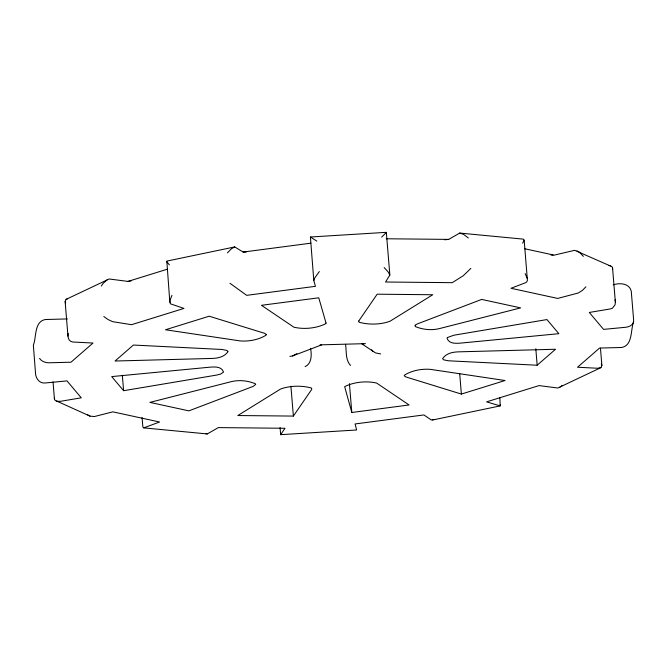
<?xml version="1.0" encoding="UTF-8"?>
<svg xmlns="http://www.w3.org/2000/svg" width="667" height="667" viewBox="0 0 667 667"><rect width="100%" height="100%" fill="white"/><g stroke="black" fill="none" stroke-linecap="round" stroke-linejoin="round"><path stroke-width="1" d="M103.81 316.508L108.129 319.593L112.665 321.677L131.549 324.687L183.967 308.421L170.335 303.785L169.96 300.4L171.944 295.356M39.561 358.387C41.596 361.497 45.473 362.806 49.05 362.79L71.002 362.198L93.021 343.03L72.903 342.029C68.709 341.812 67.35 336.943 68.184 333.467M67.976 336.168L65.124 301.542L66.033 299.391L109.155 278.989L127.989 281.407L131.074 280.932M600.45 348.149L601.876 365.458L600.967 367.609L557.845 388.011L539.011 385.593L486.593 401.859L500.175 405.903L499.858 397.399M229.94 283.258L246.69 295.339L315.449 286.326L313.807 280.615L310.405 237.01L386.335 232.333L389.845 275.021L385.568 282.008L452.251 282.675L463.215 275.754L470.844 268.417M313.807 280.615L314.582 278.222L319.326 271.552M524.679 248.749L554.152 255.153L574.721 250.308L611.889 266.625L612.548 267.817L615.391 302.443L615.024 304.836L612.439 308.187L610.388 308.913L589.294 312.456L603.568 329.39L625.846 327.255C629.54 326.963 634.209 324.429 633.642 320.135L631.507 294.172C631.741 283.925 621.11 282.191 613.173 284.851M633.65 321.786C630.407 329.673 633.016 345.614 621.502 347.49L599.558 348.074L577.539 367.242L597.657 368.251L600.967 367.609M444.564 239.778L448.691 239.395L459.705 233.066L523.295 239.128L524.17 240.178L522.628 243.155M386.185 232.658L381.649 237.11M101.309 286.06L103.018 283.508L107.079 279.848M293.372 416.083L311.797 389.286L311.489 388.044C301.717 385.351 290.303 385.568 280.657 388.978L237.802 415.533L293.372 416.083L290.92 386.201M585.893 286.81L582.449 290.37L578.231 292.996L557.712 298.432L510.964 288.277L525.554 282.725L526.805 281.824L527.405 280.34L524.17 240.178M227.439 252.818L231.507 248.699L234.751 246.923L243.13 252.059L246.24 252.009M169.843 302.368L166.825 261.097L234.751 246.923M537.16 365.224L555.511 349.258L458.688 351.842C452.735 351.993 446.223 353.26 442.638 358.571L443.472 359.78L448.399 360.789L537.16 365.224L535.809 348.741M281.09 434.342L280.665 434.667L280.082 427.555M559.921 387.152L562.014 385.618M296.857 353.627L292.48 355.986L289.87 356.353M305.094 366.625C312.006 363.482 311.706 354.544 310.555 348.274M321.669 344.856L292.48 355.986M66.033 299.391L67.425 298.858M142.071 417.525L142.83 426.822L143.705 427.872L207.295 433.934L218.309 427.605L284.992 428.272L280.665 434.667L356.595 429.99L355.111 423.954L423.87 414.941L431.224 419.91L433.7 419.526M127.989 281.407L167.55 269.135M461.372 394.072L505.052 380.515L430.415 369.36C421.569 368.659 411.747 370.51 404.319 375.229L404.294 375.888L405.936 376.955L461.372 394.072L459.68 373.462M143.705 427.872L159.588 422.003L112.848 411.847L94.38 416.55L89.995 416.108L55.111 400.375L54.452 399.183L53.026 381.874M320.06 344.864L365.466 343.647M432.249 420.077L500.175 405.903M123.603 390.704L216.667 375.071L220.694 374.062L223.553 372.069C221.569 366.316 214.866 366.833 209.997 367.167L111.706 376.597L123.603 390.704L122.328 375.254M243.13 252.059L310.864 243.18M351.801 412.481L409.104 404.977L376.647 383.066C366.341 380.715 354.077 381.916 344.664 386.635L351.801 412.481L349.433 383.633M67.442 318.926L45.498 319.51C33.984 321.386 36.593 337.327 33.35 345.214L35.493 372.828C35.443 377.872 39.203 383.467 44.714 383.025L66.992 380.89L81.266 397.824L60.172 401.367L56.353 401.167M386.176 238.769L448.691 239.395M551.042 255.094L553.118 255.136M380.69 353.927L375.504 352.901L362.181 344.089M361.989 343.78L363.69 344.022M608.929 265.499L610.647 265.833M459.705 233.066L463.615 234.4L468.334 237.969M205.519 433.583L207.295 433.934M310.405 237.01L316.825 241.104M577.005 250.892L579.315 252.159L583.392 256.361M87.685 414.841L89.995 416.108M169.443 264.916L166.475 261.414M350.5 365.416C345.298 359.838 346.615 351.175 345.539 344.272M371.527 349.833L373.287 351.584M384.15 267.559L388.086 271.828L389.845 275.021M525.129 273.603L527.314 278.389M500.183 404.802L500.525 405.586M601.317 363.982L601.876 365.458M65.124 301.542L65.683 303.018M615.099 299.775L615.391 302.443M612.548 267.817L612.589 269.326M54.411 397.674L54.452 399.183M266.258 334.392L266.241 335.051C258.813 339.77 248.991 341.621 240.145 340.92L165.508 329.765L209.18 316.208L264.624 333.325L266.258 334.392M326.021 323.011L325.888 323.645C316.475 328.364 304.219 329.565 293.914 327.214L261.456 305.303L318.759 297.799L326.021 323.011M358.763 320.994L359.063 322.228C368.843 324.929 380.257 324.712 389.903 321.302L432.758 294.747L377.18 294.197L358.763 320.994M255.653 384.392L253.243 386.36L188.869 410.864L149.917 402.393L231.416 381.616C239.32 379.731 247.916 380.665 255.344 383.758L255.653 384.392M415.174 325.213L415.207 326.522C422.645 329.606 431.241 330.549 439.144 328.664L520.635 307.887L481.682 299.416L417.317 323.92L415.174 325.213M447.415 337.544L447.007 338.211C448.983 343.964 455.686 343.447 460.555 343.113L558.854 333.683L546.957 319.568L453.893 335.209L447.415 337.544M227.922 351.709C224.337 357.012 217.817 358.287 211.873 358.437L115.049 361.022L133.4 345.047L222.153 349.483L227.08 350.5L227.922 351.709"/></g></svg>
